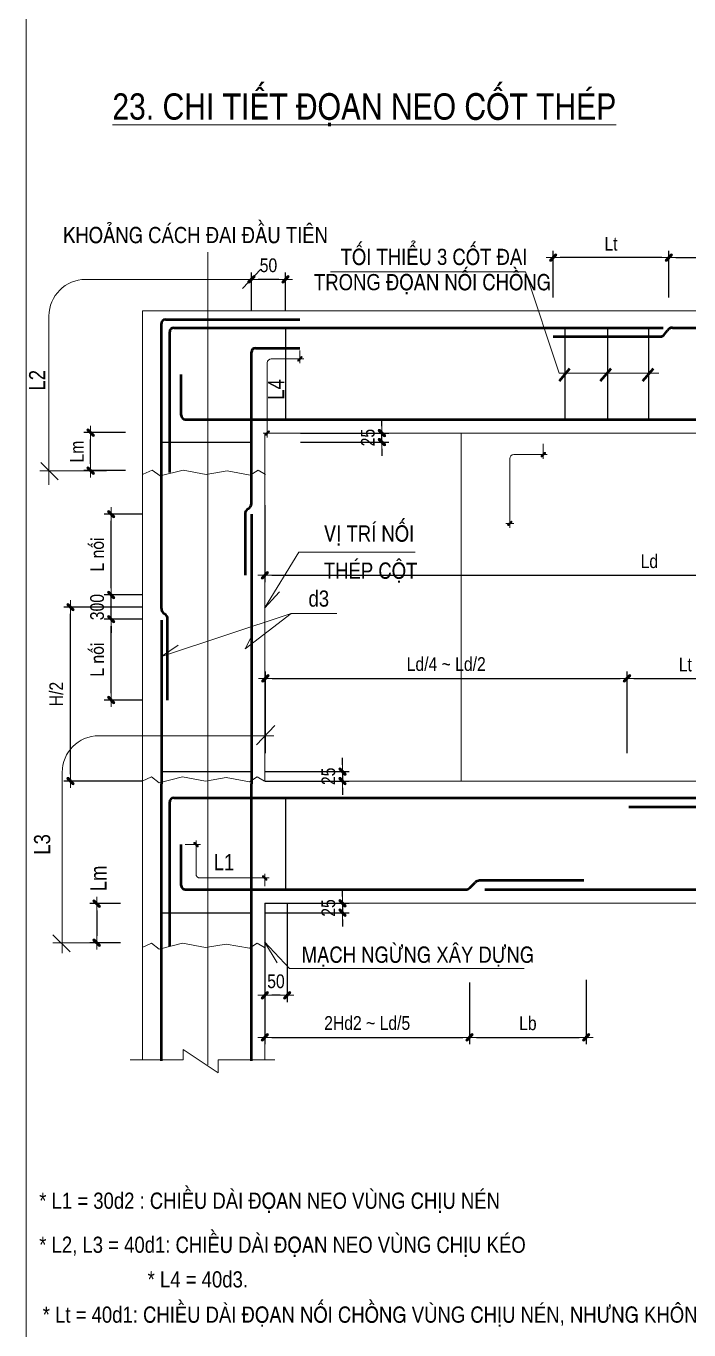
# Model space of a CAD drawing. Header units: millimetres. Extents: x -88960 to 836140, y 175458 to 320791.
# Drawn here: x 44578 to 54247, y 193404 to 212420 of the extents above; entities that cross this region are included whole.
import ezdxf
from ezdxf.enums import TextEntityAlignment as Align

# ---------------------------------------------------------------- set-up
doc = ezdxf.new("R2010")
doc.units = ezdxf.units.MM
doc.header["$LTSCALE"] = 1000
doc.linetypes.add('HIDDENX2', pattern=[0.75, 0.5, -0.25])
doc.layers.get('DEFPOINTS').update_dxf_attribs({"linetype": 'CONTINUOUS'})
for name, color, linetype, lineweight in [('CDAI', 6, 'CONTINUOUS', 25), ('CHUNHO', 1, 'CONTINUOUS', 13), ('CTHEP', 4, 'CONTINUOUS', 50), ('DBAO', 2, 'CONTINUOUS', 13), ('DGIONG', 4, 'CONTINUOUS', 13), ('DKHUAT', 252, 'HIDDENX2', 18), ('KTH', 154, 'CONTINUOUS', 15), ('STICK', 1, 'CONTINUOUS', 9), ('TEXT', 1, 'CONTINUOUS', 15)]:
    doc.layers.add(name, color=color, linetype=linetype, lineweight=lineweight)
doc.styles.add('Star-HelCon', font='VHELVCN_0.TTF')
doc.styles.add('TTP-HelCon', font='VHELVCN_0.TTF')
doc.dimstyles.new('Star-100', dxfattribs={"dimscale": 100, "dimtxt": 2, "dimasz": 1, "dimexe": 1, "dimexo": 0.0625, "dimgap": 0.09, "dimtad": 0, "dimtoh": 1, "dimdec": 4, "dimrnd": 1, "dimdsep": 46, "dimtxsty": 'Star-HelCon', "dimblk": 'Stick', "dimcen": 0.09, "dimdle": 1.5, "dimclrd": 256, "dimclre": 256, "dimclrt": 7, "dimadec": 0, "dimazin": 0, "dimtfac": 1, "dimtdec": 4, "dimtix": 1, "dimtmove": 0, "dimatfit": 3, "dimfxl": 0.18, "dimtvp": 1, "dimtolj": 1, "dimtzin": 0, "dimarcsym": 2})

# ---------------------------------------------------------------- blocks, each defined once
blk = doc.blocks.new('Stick')
at = {"layer": 'STICK'}
h = blk.add_hatch(color=256, dxfattribs=at)
edge = h.paths.add_edge_path()
edge.add_line((0.3, 0.5), (-0.5, -0.3))
edge.add_arc((-0.4, -0.4), 0.141, 135, 315)
edge.add_line((-0.3, -0.5), (0.5, 0.3))
edge.add_arc((0.4, 0.4), 0.141, 315, 495)
blk.add_line((1, 0), (-1, 0), dxfattribs=at)
blk.add_lwpolyline([(0.3, 0.5), (-0.5, -0.3, 1), (-0.3, -0.5), (0.5, 0.3, 1), (0.3, 0.5, 1)], format="xyb", dxfattribs=at)
blk = doc.blocks.new('*D617')
at = {"layer": 'DEFPOINTS', "color": 0, "transparency": 16777216}
for p in [(52267, 209043), (52267, 208454), (53954, 208454)]:
    blk.add_point(p, dxfattribs=at)
at = {"layer": 'KTH', "lineweight": -2, "transparency": 16777216}
for p, q in [((52267, 208461), (52267, 209143)), ((53854, 209043), (52367, 209043)), ((53954, 208461), (53954, 209143))]:
    blk.add_line(p, q, dxfattribs=at)
at = {"layer": 'KTH', "lineweight": -2, "transparency": 16777216, "xscale": 100, "yscale": 100, "zscale": 100, "rotation": 180}
blk.add_blockref('Stick', (52267, 209043), dxfattribs=at)
at = {"layer": 'KTH', "lineweight": -2, "transparency": 16777216, "xscale": 100, "yscale": 100, "zscale": 100}
blk.add_blockref('Stick', (53954, 209043), dxfattribs=at)
at = {"layer": 'KTH', "color": 7, "transparency": 16777216, "insert": (53111, 209243), "char_height": 200, "attachment_point": 5, "style": 'Star-HelCon'}
blk.add_mtext('\\A1;Lt', dxfattribs=at)
blk = doc.blocks.new('*D618')
at = {"layer": 'DEFPOINTS', "color": 0, "transparency": 16777216}
for p in [(59279, 209043), (53954, 208454), (59279, 208454)]:
    blk.add_point(p, dxfattribs=at)
at = {"layer": 'KTH', "lineweight": -2, "transparency": 16777216}
for p, q in [((53954, 208461), (53954, 209143)), ((54054, 209043), (59179, 209043)), ((59279, 208461), (59279, 209143))]:
    blk.add_line(p, q, dxfattribs=at)
at = {"layer": 'KTH', "lineweight": -2, "transparency": 16777216, "xscale": 100, "yscale": 100, "zscale": 100, "rotation": 180}
blk.add_blockref('Stick', (53954, 209043), dxfattribs=at)
at = {"layer": 'KTH', "lineweight": -2, "transparency": 16777216, "xscale": 100, "yscale": 100, "zscale": 100}
blk.add_blockref('Stick', (59279, 209043), dxfattribs=at)
at = {"layer": 'KTH', "color": 7, "transparency": 16777216, "insert": (56617, 209251), "char_height": 200, "attachment_point": 5, "style": 'Star-HelCon'}
blk.add_mtext('\\A1;Ld/4 ~ Ld/2', dxfattribs=at)
blk = doc.blocks.new('*D647')
at = {"layer": 'DEFPOINTS', "color": 0, "transparency": 16777216}
for p in [(51047, 198479), (52748, 198514), (52748, 197671)]:
    blk.add_point(p, dxfattribs=at)
at = {"layer": 'KTH', "lineweight": -2, "transparency": 16777216}
for p, q in [((51047, 198473), (51047, 197571)), ((52748, 198508), (52748, 197571)), ((51147, 197671), (52648, 197671))]:
    blk.add_line(p, q, dxfattribs=at)
at = {"layer": 'KTH', "lineweight": -2, "transparency": 16777216, "xscale": 100, "yscale": 100, "zscale": 100, "rotation": 180}
blk.add_blockref('Stick', (51047, 197671), dxfattribs=at)
at = {"layer": 'KTH', "lineweight": -2, "transparency": 16777216, "xscale": 100, "yscale": 100, "zscale": 100}
blk.add_blockref('Stick', (52748, 197671), dxfattribs=at)
at = {"layer": 'KTH', "color": 7, "transparency": 16777216, "insert": (51898, 197875), "char_height": 200, "attachment_point": 5, "style": 'Star-HelCon'}
blk.add_mtext('\\A1;Lb', dxfattribs=at)
blk = doc.blocks.new('*D648')
at = {"layer": 'DEFPOINTS', "color": 0, "transparency": 16777216}
for p in [(55046, 202907), (53344, 201809), (55046, 201809)]:
    blk.add_point(p, dxfattribs=at)
at = {"layer": 'KTH', "lineweight": -2, "transparency": 16777216}
for p, q in [((53344, 201815), (53344, 203007)), ((53444, 202907), (54946, 202907)), ((55046, 201815), (55046, 203007))]:
    blk.add_line(p, q, dxfattribs=at)
at = {"layer": 'KTH', "lineweight": -2, "transparency": 16777216, "xscale": 100, "yscale": 100, "zscale": 100, "rotation": 180}
blk.add_blockref('Stick', (53344, 202907), dxfattribs=at)
at = {"layer": 'KTH', "lineweight": -2, "transparency": 16777216, "xscale": 100, "yscale": 100, "zscale": 100}
blk.add_blockref('Stick', (55046, 202907), dxfattribs=at)
at = {"layer": 'KTH', "color": 7, "transparency": 16777216, "insert": (54195, 203107), "char_height": 200, "attachment_point": 5, "style": 'Star-HelCon'}
blk.add_mtext('\\A1;Lt', dxfattribs=at)
blk = doc.blocks.new('*D649')
at = {"layer": 'DEFPOINTS', "color": 0, "transparency": 16777216}
for p in [(47865, 208726), (47865, 208266), (48363, 208266)]:
    blk.add_point(p, dxfattribs=at)
at = {"layer": 'KTH', "lineweight": -2, "transparency": 16777216}
for p, q in [((47865, 208272), (47865, 208826)), ((48363, 208272), (48363, 208826)), ((48263, 208726), (47965, 208726))]:
    blk.add_line(p, q, dxfattribs=at)
at = {"layer": 'KTH', "lineweight": -2, "transparency": 16777216, "xscale": 100, "yscale": 100, "zscale": 100, "rotation": 180}
blk.add_blockref('Stick', (47865, 208726), dxfattribs=at)
at = {"layer": 'KTH', "lineweight": -2, "transparency": 16777216, "xscale": 100, "yscale": 100, "zscale": 100}
blk.add_blockref('Stick', (48363, 208726), dxfattribs=at)
at = {"layer": 'KTH', "color": 7, "transparency": 16777216, "insert": (48114, 208930), "char_height": 200, "attachment_point": 5, "style": 'Star-HelCon'}
blk.add_mtext('\\A1;50', dxfattribs=at)
blk = doc.blocks.new('*D650')
at = {"layer": 'DEFPOINTS', "color": 0, "transparency": 16777216}
for p in [(45520, 206490), (46036, 206490), (46036, 205936)]:
    blk.add_point(p, dxfattribs=at)
at = {"layer": 'KTH', "lineweight": -2, "transparency": 16777216}
for p, q in [((46030, 206490), (45420, 206490)), ((45520, 206036), (45520, 206390)), ((46030, 205936), (45420, 205936))]:
    blk.add_line(p, q, dxfattribs=at)
at = {"layer": 'KTH', "lineweight": -2, "transparency": 16777216, "xscale": 100, "yscale": 100, "zscale": 100}
for p, rotation in [((45520, 206490), 90), ((45520, 205936), 270)]:
    blk.add_blockref('Stick', p, dxfattribs=dict(at, rotation=rotation))
at = {"layer": 'KTH', "color": 7, "transparency": 16777216, "insert": (45320, 206213), "char_height": 200, "attachment_point": 5, "rotation": 90, "style": 'Star-HelCon'}
blk.add_mtext('\\A1;Lm', dxfattribs=at)
blk = doc.blocks.new('*D651')
at = {"layer": 'DEFPOINTS', "color": 0, "transparency": 16777216}
for p in [(48061, 199627), (48386, 199627), (48061, 198284)]:
    blk.add_point(p, dxfattribs=at)
at = {"layer": 'KTH', "lineweight": -2, "transparency": 16777216}
for p, q in [((48061, 199621), (48061, 198184)), ((48386, 199621), (48386, 198184)), ((48286, 198284), (48161, 198284))]:
    blk.add_line(p, q, dxfattribs=at)
at = {"layer": 'KTH', "lineweight": -2, "transparency": 16777216, "xscale": 100, "yscale": 100, "zscale": 100, "rotation": 180}
blk.add_blockref('Stick', (48061, 198284), dxfattribs=at)
at = {"layer": 'KTH', "lineweight": -2, "transparency": 16777216, "xscale": 100, "yscale": 100, "zscale": 100}
blk.add_blockref('Stick', (48386, 198284), dxfattribs=at)
at = {"layer": 'KTH', "color": 7, "transparency": 16777216, "insert": (48223, 198488), "char_height": 200, "attachment_point": 5, "style": 'Star-HelCon'}
blk.add_mtext('\\A1;50', dxfattribs=at)
blk = doc.blocks.new('*D652')
at = {"layer": 'DEFPOINTS', "color": 0, "transparency": 16777216}
for p in [(45960, 199621), (45608, 199051), (45960, 199051)]:
    blk.add_point(p, dxfattribs=at)
at = {"layer": 'KTH', "lineweight": -2, "transparency": 16777216}
for p, q in [((45954, 199621), (45508, 199621)), ((45608, 199521), (45608, 199151)), ((45954, 199051), (45508, 199051))]:
    blk.add_line(p, q, dxfattribs=at)
at = {"layer": 'KTH', "lineweight": -2, "transparency": 16777216, "xscale": 100, "yscale": 100, "zscale": 100}
for p, rotation in [((45608, 199621), 90), ((45608, 199051), 270)]:
    blk.add_blockref('Stick', p, dxfattribs=dict(at, rotation=rotation))
blk = doc.blocks.new('*D653')
at = {"layer": 'DEFPOINTS', "color": 0, "transparency": 16777216}
for p in [(48061, 198777), (51047, 198479), (51047, 197671)]:
    blk.add_point(p, dxfattribs=at)
at = {"layer": 'KTH', "lineweight": -2, "transparency": 16777216}
for p, q in [((48061, 198771), (48061, 197571)), ((51047, 198473), (51047, 197571)), ((48161, 197671), (50947, 197671))]:
    blk.add_line(p, q, dxfattribs=at)
at = {"layer": 'KTH', "lineweight": -2, "transparency": 16777216, "xscale": 100, "yscale": 100, "zscale": 100, "rotation": 180}
blk.add_blockref('Stick', (48061, 197671), dxfattribs=at)
at = {"layer": 'KTH', "lineweight": -2, "transparency": 16777216, "xscale": 100, "yscale": 100, "zscale": 100}
blk.add_blockref('Stick', (51047, 197671), dxfattribs=at)
at = {"layer": 'KTH', "color": 7, "transparency": 16777216, "insert": (49554, 197879), "char_height": 200, "attachment_point": 5, "style": 'Star-HelCon'}
blk.add_mtext('\\A1;2Hd2 ~ Ld/5', dxfattribs=at)
blk = doc.blocks.new('*D654')
at = {"layer": 'DEFPOINTS', "color": 0, "transparency": 16777216}
for p in [(53344, 202907), (48069, 201809), (53344, 201809)]:
    blk.add_point(p, dxfattribs=at)
at = {"layer": 'KTH', "lineweight": -2, "transparency": 16777216}
for p, q in [((48069, 201815), (48069, 203007)), ((48169, 202907), (53244, 202907)), ((53344, 201815), (53344, 203007))]:
    blk.add_line(p, q, dxfattribs=at)
at = {"layer": 'KTH', "lineweight": -2, "transparency": 16777216, "xscale": 100, "yscale": 100, "zscale": 100, "rotation": 180}
blk.add_blockref('Stick', (48069, 202907), dxfattribs=at)
at = {"layer": 'KTH', "lineweight": -2, "transparency": 16777216, "xscale": 100, "yscale": 100, "zscale": 100}
blk.add_blockref('Stick', (53344, 202907), dxfattribs=at)
at = {"layer": 'KTH', "color": 7, "transparency": 16777216, "insert": (50707, 203114), "char_height": 200, "attachment_point": 5, "style": 'Star-HelCon'}
blk.add_mtext('\\A1;Ld/4 ~ Ld/2', dxfattribs=at)
blk = doc.blocks.new('*D655')
at = {"layer": 'DEFPOINTS', "color": 0, "transparency": 16777216}
for p in [(48573, 206484), (48573, 206353), (49769, 206484)]:
    blk.add_point(p, dxfattribs=at)
at = {"layer": 'KTH', "lineweight": -2, "transparency": 16777216}
for p, q in [((49769, 206584), (49769, 206684)), ((48579, 206484), (49869, 206484)), ((48579, 206353), (49869, 206353)), ((49769, 206353), (49769, 206484)), ((49769, 206253), (49769, 206153))]:
    blk.add_line(p, q, dxfattribs=at)
at = {"layer": 'KTH', "lineweight": -2, "transparency": 16777216, "xscale": 100, "yscale": 100, "zscale": 100}
for p, rotation in [((49769, 206484), 270), ((49769, 206353), 90)]:
    blk.add_blockref('Stick', p, dxfattribs=dict(at, rotation=rotation))
at = {"layer": 'KTH', "color": 7, "transparency": 16777216, "insert": (49564, 206418), "char_height": 200, "attachment_point": 5, "rotation": 90, "style": 'Star-HelCon'}
blk.add_mtext('\\A1;25', dxfattribs=at)
blk = doc.blocks.new('*D656')
at = {"layer": 'DEFPOINTS', "color": 0, "transparency": 16777216}
for p in [(48061, 205438), (59279, 205438), (59279, 204410)]:
    blk.add_point(p, dxfattribs=at)
at = {"layer": 'KTH', "lineweight": -2, "transparency": 16777216}
for p, q in [((48061, 205432), (48061, 204310)), ((59279, 205432), (59279, 204310)), ((48161, 204410), (59179, 204410))]:
    blk.add_line(p, q, dxfattribs=at)
at = {"layer": 'KTH', "lineweight": -2, "transparency": 16777216, "xscale": 100, "yscale": 100, "zscale": 100, "rotation": 180}
blk.add_blockref('Stick', (48061, 204410), dxfattribs=at)
at = {"layer": 'KTH', "lineweight": -2, "transparency": 16777216, "xscale": 100, "yscale": 100, "zscale": 100}
blk.add_blockref('Stick', (59279, 204410), dxfattribs=at)
at = {"layer": 'KTH', "color": 7, "transparency": 16777216, "insert": (53670, 204614), "char_height": 200, "attachment_point": 5, "style": 'Star-HelCon'}
blk.add_mtext('\\A1;Ld', dxfattribs=at)
blk = doc.blocks.new('*D657')
at = {"layer": 'DEFPOINTS', "color": 0, "transparency": 16777216}
for p in [(48061, 201547), (48061, 201409), (49193, 201409)]:
    blk.add_point(p, dxfattribs=at)
at = {"layer": 'KTH', "lineweight": -2, "transparency": 16777216}
for p, q in [((49193, 201647), (49193, 201747)), ((48067, 201547), (49293, 201547)), ((48067, 201409), (49293, 201409)), ((49193, 201547), (49193, 201409)), ((49193, 201309), (49193, 201209))]:
    blk.add_line(p, q, dxfattribs=at)
at = {"layer": 'KTH', "lineweight": -2, "transparency": 16777216, "xscale": 100, "yscale": 100, "zscale": 100}
for p, rotation in [((49193, 201547), 270), ((49193, 201409), 90)]:
    blk.add_blockref('Stick', p, dxfattribs=dict(at, rotation=rotation))
at = {"layer": 'KTH', "color": 7, "transparency": 16777216, "insert": (48988, 201478), "char_height": 200, "attachment_point": 5, "rotation": 90, "style": 'Star-HelCon'}
blk.add_mtext('\\A1;25', dxfattribs=at)
blk = doc.blocks.new('*D658')
at = {"layer": 'DEFPOINTS', "color": 0, "transparency": 16777216}
for p in [(48061, 199627), (48061, 199489), (49193, 199489)]:
    blk.add_point(p, dxfattribs=at)
at = {"layer": 'KTH', "lineweight": -2, "transparency": 16777216}
for p, q in [((49193, 199727), (49193, 199827)), ((48067, 199627), (49293, 199627)), ((48067, 199489), (49293, 199489)), ((49193, 199627), (49193, 199489)), ((49193, 199389), (49193, 199289))]:
    blk.add_line(p, q, dxfattribs=at)
at = {"layer": 'KTH', "lineweight": -2, "transparency": 16777216, "xscale": 100, "yscale": 100, "zscale": 100}
for p, rotation in [((49193, 199627), 270), ((49193, 199489), 90)]:
    blk.add_blockref('Stick', p, dxfattribs=dict(at, rotation=rotation))
at = {"layer": 'KTH', "color": 7, "transparency": 16777216, "insert": (48988, 199558), "char_height": 200, "attachment_point": 5, "rotation": 90, "style": 'Star-HelCon'}
blk.add_mtext('\\A1;25', dxfattribs=at)
blk = doc.blocks.new('*D932')
at = {"layer": 'DEFPOINTS', "color": 0, "transparency": 16777216}
for p in [(45819, 203770), (46279, 203770), (46279, 202591)]:
    blk.add_point(p, dxfattribs=at)
at = {"layer": 'KTH', "lineweight": -2, "transparency": 16777216}
for p, q in [((46272, 203770), (45719, 203770)), ((45819, 202691), (45819, 203670)), ((46272, 202591), (45719, 202591))]:
    blk.add_line(p, q, dxfattribs=at)
at = {"layer": 'KTH', "lineweight": -2, "transparency": 16777216, "xscale": 100, "yscale": 100, "zscale": 100}
for p, rotation in [((45819, 203770), 90), ((45819, 202591), 270)]:
    blk.add_blockref('Stick', p, dxfattribs=dict(at, rotation=rotation))
at = {"layer": 'KTH', "color": 7, "transparency": 16777216, "insert": (45615, 203180), "char_height": 200, "attachment_point": 5, "rotation": 90, "style": 'Star-HelCon'}
blk.add_mtext('\\A1;L noái', dxfattribs=at)
blk = doc.blocks.new('*D933')
at = {"layer": 'DEFPOINTS', "color": 0, "transparency": 16777216}
for p in [(45819, 204123), (46279, 204123), (46279, 203770)]:
    blk.add_point(p, dxfattribs=at)
at = {"layer": 'KTH', "lineweight": -2, "transparency": 16777216}
for p, q in [((45819, 204223), (45819, 204323)), ((46272, 204123), (45719, 204123)), ((45819, 203770), (45819, 204123)), ((46272, 203770), (45719, 203770)), ((45819, 203670), (45819, 203570))]:
    blk.add_line(p, q, dxfattribs=at)
at = {"layer": 'KTH', "lineweight": -2, "transparency": 16777216, "xscale": 100, "yscale": 100, "zscale": 100}
for p, rotation in [((45819, 204123), 270), ((45819, 203770), 90)]:
    blk.add_blockref('Stick', p, dxfattribs=dict(at, rotation=rotation))
at = {"layer": 'KTH', "color": 7, "transparency": 16777216, "insert": (45615, 203946), "char_height": 200, "attachment_point": 5, "rotation": 90, "style": 'Star-HelCon'}
blk.add_mtext('\\A1;300', dxfattribs=at)
blk = doc.blocks.new('*D934')
at = {"layer": 'DEFPOINTS', "color": 0, "transparency": 16777216}
for p in [(45819, 205302), (46279, 205302), (46279, 204123)]:
    blk.add_point(p, dxfattribs=at)
at = {"layer": 'KTH', "lineweight": -2, "transparency": 16777216}
for p, q in [((46272, 205302), (45719, 205302)), ((45819, 204223), (45819, 205202)), ((46272, 204123), (45719, 204123))]:
    blk.add_line(p, q, dxfattribs=at)
at = {"layer": 'KTH', "lineweight": -2, "transparency": 16777216, "xscale": 100, "yscale": 100, "zscale": 100}
for p, rotation in [((45819, 205302), 90), ((45819, 204123), 270)]:
    blk.add_blockref('Stick', p, dxfattribs=dict(at, rotation=rotation))
at = {"layer": 'KTH', "color": 7, "transparency": 16777216, "insert": (45615, 204713), "char_height": 200, "attachment_point": 5, "rotation": 90, "style": 'Star-HelCon'}
blk.add_mtext('\\A1;L noái', dxfattribs=at)
blk = doc.blocks.new('*D935')
at = {"layer": 'DEFPOINTS', "color": 0, "transparency": 16777216}
for p in [(45227, 203946), (46279, 203946), (46279, 201409)]:
    blk.add_point(p, dxfattribs=at)
at = {"layer": 'KTH', "lineweight": -2, "transparency": 16777216}
for p, q in [((46272, 203946), (45127, 203946)), ((45227, 201509), (45227, 203846)), ((46272, 201409), (45127, 201409))]:
    blk.add_line(p, q, dxfattribs=at)
at = {"layer": 'KTH', "lineweight": -2, "transparency": 16777216, "xscale": 100, "yscale": 100, "zscale": 100}
for p, rotation in [((45227, 203946), 90), ((45227, 201409), 270)]:
    blk.add_blockref('Stick', p, dxfattribs=dict(at, rotation=rotation))
at = {"layer": 'KTH', "color": 7, "transparency": 16777216, "insert": (45020, 202678), "char_height": 200, "attachment_point": 5, "rotation": 90, "style": 'Star-HelCon'}
blk.add_mtext('\\A1;H/2', dxfattribs=at)

msp = doc.modelspace()

# ---------------------------------------------------------------- linework, layer by layer
at = {"layer": 'CDAI', "ltscale": 5}
for p, q in [((48362.53958, 208020.78162), (48362.53958, 206684.24922)), ((52439.36928, 208023.48968), (52439.36928, 206688.27515)), ((53058.86941, 208023.48968), (53058.86941, 206688.27515)), ((53655.56965, 208023.48968), (53655.56965, 206688.27515)), ((46555.7162, 206352.77011), (47859.11422, 206352.77011)), ((46555.7162, 201546.9986), (47859.11422, 201546.9986)), ((48362.53958, 201163.50815), (48362.53958, 199826.97575)), ((46555.7162, 199487.04121), (47859.11422, 199487.04121))]:
    msp.add_line(p, q, dxfattribs=at)
at = {"layer": 'CTHEP'}
for p, q in [((46551.32241, 203925.40834), (46551.229, 208079.82767)), ((46610.159, 208138.75767), (48572.87541, 208138.75767)), ((46672.64514, 205906.89061), (46672.64514, 207961.85162)), ((46731.57514, 208020.78162), (53870.59805, 208020.78162)), ((52266.75917, 207890.52443), (53823.59396, 207890.52443)), ((53897.1362, 207929.32018), (53933.16205, 207981.98587)), ((54006.70429, 208020.78162), (63283.24626, 208020.78162)), ((47864.61433, 205457.55939), (47864.61433, 207663.82829)), ((47923.54433, 207722.75829), (48572.87541, 207722.75829)), ((46842.08565, 206743.17922), (46842.08565, 207339.97796)), ((52357.04527, 207246.97197), (52511.33375, 207425.50231)), ((52957.95842, 207246.97197), (53112.24691, 207425.50231)), ((53575.11218, 207246.97197), (53729.40067, 207425.50231)), ((46901.01565, 206684.24922), (56365.45853, 206684.24922)), ((47773.03997, 205301.82876), (47773.03997, 204409.84673)), ((47864.61433, 205301.82876), (47864.61433, 201367.58054)), ((46551.229, 203754.47051), (46551.229, 201367.52861)), ((46642.89677, 202591.10665), (46642.89677, 203769.6777)), ((46551.229, 197327.80048), (46551.229, 201367.52861)), ((47864.61433, 197327.80048), (47864.61433, 201367.58054)), ((46672.64514, 199002.68107), (46672.64514, 201104.57815)), ((46731.57514, 201163.50815), (54816.08502, 201163.50815)), ((53369.73209, 201033.80297), (54889.65956, 201033.80297)), ((46842.08565, 199885.90575), (46842.08565, 200483.25637)), ((51052.38181, 199853.07317), (51130.99605, 199931.68741)), ((52713.92826, 199957.78482), (51194.00079, 199957.78482)), ((46901.01565, 199826.97575), (50989.37707, 199826.97575)), ((51269.41774, 199826.97575), (63194.57746, 199826.97575))]:
    msp.add_line(p, q, dxfattribs=at)
for centre, radius, start, end in [((46610.159, 208079.82767), 58.93, 90, 180), ((46731.57514, 207961.85162), 58.93, 90, 180), ((53823.59396, 207979.62659), 89.10216, 270, 325.626001923), ((54006.70429, 207931.67946), 89.10216, 90, 145.626001923), ((47923.54433, 207663.82829), 58.93, 90, 180), ((46901.01565, 206743.17922), 58.93, 180, 270), ((47862.14213, 205301.82876), 89.10216, 119.086345839, 180), ((47775.51217, 205457.55939), 89.10216, 299.086345839, 0), ((46640.42457, 203925.40834), 89.10216, 180, 240.913654161), ((46553.79461, 203769.6777), 89.10216, 0, 60.913654161), ((46731.57514, 201104.57815), 58.93, 90, 180), ((46901.01565, 199885.90575), 58.93, 180, 270), ((50989.37707, 199916.07791), 89.10216, 270, 314.999999264), ((51194.00079, 199868.68266), 89.10216, 90, 134.999999264)]:
    msp.add_arc(centre, radius, start, end, dxfattribs=at)
at = {"layer": 'DBAO'}
for p, q in [((44577.96931, 177157.92235), (44577.96931, 233109.93617)), ((46278.67537, 208266.12604), (46278.67537, 197341.19802)), ((46278.67537, 208266.12604), (63283.24626, 208266.12604)), ((48060.71857, 206484.08284), (48060.71857, 203778.75647)), ((48060.71857, 206484.08284), (59278.5694, 206484.08284)), ((48060.71857, 203778.75647), (48060.71857, 201408.85257)), ((48060.71857, 201408.85257), (59278.5694, 201408.85257)), ((48060.71857, 199626.80937), (48060.71857, 197341.19802)), ((48060.71857, 199626.80937), (59278.5694, 199626.80937))]:
    msp.add_line(p, q, dxfattribs=at)
at = {"layer": 'DGIONG'}
for p, q in [((49021.0474, 208837.7716), (51863.098, 208837.7716)), ((51863.098, 208837.7716), (52353.72129, 207355.88248)), ((52353.72129, 207355.88248), (53809.73593, 207355.88248)), ((48556.945, 204749.4179), (48056.22161, 203932.63835)), ((50253.24991, 204749.4179), (48556.945, 204749.4179)), ((48056.22161, 203932.63835), (48274.85357, 204166.73033)), ((48443.50657, 203853.81006), (46551.229, 203223.47245)), ((48443.50657, 203853.81006), (47773.03997, 203336.20001)), ((49108.74009, 203853.81006), (48443.50657, 203853.81006)), ((47773.03997, 203336.20001), (47853.0071, 203488.17611)), ((46551.229, 203223.47245), (46797.05368, 203388.45785)), ((48054.32335, 199063.54945), (48241.81224, 198756.95474)), ((48418.94946, 198673.86276), (48054.32335, 199063.54945)), ((51842.45734, 198673.86276), (48418.94946, 198673.86276))]:
    msp.add_line(p, q, dxfattribs=at)
for points in [[(46285.47412, 205884.03625), (46418.44774, 205944.19924), (46534.05177, 205860.17978), (46870.35427, 205944.19924), (47206.65695, 205881.18455), (47511.431, 205933.69673), (47847.73368, 205870.68217), (47963.33772, 205944.19924), (48068.43215, 205881.18455)], [(46272.69222, 201408.85257), (46405.66583, 201469.01556), (46521.26987, 201384.9961), (46857.57237, 201469.01556), (47193.87505, 201406.00087), (47498.6491, 201458.51305), (47834.95178, 201395.49849), (47950.55582, 201469.01556), (48055.65025, 201406.00087)], [(46272.69222, 198982.79109), (46405.66583, 199042.95409), (46521.26987, 198958.93463), (46857.57237, 199042.95409), (47193.87505, 198979.9394), (47498.6491, 199032.45158), (47834.95178, 198969.43701), (47950.55582, 199042.95409), (48055.65025, 198979.9394)], [(46094.6834, 197341.19802), (46867.72057, 197341.19802), (46867.72057, 197496.36388), (47380.27658, 197154.97835), (47380.27658, 197341.19802), (48207.65163, 197341.19802)]]:
    msp.add_lwpolyline(points, dxfattribs=at)
at = {"layer": 'DKHUAT', "ltscale": 1000}
msp.add_line((47227.48881, 197268.17101), (47227.48881, 209121.5363), dxfattribs=at)
at = {"layer": 'KTH'}
for p, q in [((47735.65425, 208591.55891), (48004.16198, 208876.65778)), ((47999.75549, 208725.7232), (45446.52874, 208725.7232)), ((44911.91578, 208191.11024), (44911.91578, 205731.1917)), ((48572.87541, 207502.7955), (48572.87541, 207686.19445)), ((48096.62595, 207507.87821), (48096.62595, 206484.08284)), ((48155.55595, 207566.80821), (48615.2292, 207566.80821)), ((48513.94541, 207566.80821), (48455.01541, 207566.80821)), ((48096.62595, 206420.07013), (48096.62595, 206718.92522)), ((48576.55854, 206484.08284), (49827.599, 206484.08284)), ((50926.44373, 201408.85257), (50926.44373, 206484.08284)), ((52122.13343, 206106.79679), (52122.13343, 206326.75958)), ((51693.02796, 206170.8095), (52164.48721, 206170.8095)), ((52063.20343, 206170.8095), (52004.27343, 206170.8095)), ((45045.29905, 205801.0932), (44793.5731, 206052.6511)), ((51634.09796, 206111.8795), (51634.09796, 205166.97644)), ((45751.00273, 205935.25736), (44777.662, 205935.25736)), ((45715.83173, 205935.25736), (44813.94356, 205935.25736)), ((51634.09796, 205102.96373), (51634.09796, 205322.92652)), ((47940.32941, 201935.57447), (48208.83715, 202220.67334)), ((48192.05536, 202069.73876), (45638.82861, 202069.73876)), ((45104.21565, 201535.1258), (45104.21565, 198900.11028)), ((47120.89822, 200483.25637), (46900.93543, 200483.25637)), ((47056.8855, 200054.1509), (47056.8855, 200525.61015)), ((47056.8855, 200424.32637), (47056.8855, 200365.39637)), ((47115.8155, 199995.2209), (48060.71857, 199995.2209)), ((48124.73128, 199995.2209), (47904.76849, 199995.2209)), ((48060.71857, 199936.2909), (48060.71857, 199877.3609)), ((45221.68781, 198916.8807), (44969.96187, 199168.4386)), ((45943.3026, 199051.04486), (44969.96187, 199051.04486))]:
    msp.add_line(p, q, dxfattribs=at)
for centre, radius, start, end in [((45446.52874, 208191.11024), 534.61296, 90, 180), ((48155.55595, 207507.87821), 58.93, 90, 180), ((51693.02796, 206111.8795), 58.93, 90, 180), ((45638.82861, 201535.1258), 534.61296, 90, 180), ((47115.8155, 200054.1509), 58.93, 180, 270)]:
    msp.add_arc(centre, radius, start, end, dxfattribs=at)

# ---------------------------------------------------------------- block references
at = {"layer": 'KTH', "xscale": 58.93000000000001, "yscale": 58.93000000000001, "zscale": 58.93000000000001}
for p in [(48572.87541, 207566.80821), (48096.62595, 206484.08284), (52122.13343, 206170.8095), (51634.09796, 205166.97644)]:
    msp.add_blockref('Stick', p, dxfattribs=at)
at = {"layer": 'KTH', "xscale": 58.93000000000001, "yscale": 58.93000000000001, "zscale": 58.93000000000001, "rotation": 90}
for p in [(47056.8855, 200483.25637), (48060.71857, 199995.2209)]:
    msp.add_blockref('Stick', p, dxfattribs=at)

# ---------------------------------------------------------------- texts
at = {"layer": 'CHUNHO', "style": 'Star-HelCon'}
for s, p in [('KHOAÛNG CAÙCH ÑAI ÑAÀU TIEÂN', (45117.92721, 209254.46417)), ('TOÁI THIEÅU 3 COÁT ÑAI', (49166.45631, 208936.22658)), (' TRONG ÑOÏAN NOÁI CHOÀNG', (48702.67381, 208567.56023)), ('VÒ TRÍ NOÁI', (48922.25789, 204901.52149)), ('THEÙP COÄT', (48922.25789, 204360.00557)), ('MAÏCH NGÖØNG XAÂY DÖÏNG', (48599.17583, 198759.39293))]:
    msp.add_text(s, height=235.72, dxfattribs=at).set_placement(p)
at = {"layer": 'KTH', "color": 1, "char_height": 235.72, "attachment_point": 5, "rotation": 90, "style": 'Star-HelCon'}
for s, insert in [('\\A1;L2', (44739.39711, 207254.20054)), ('\\A1;L4', (48226.76555, 207119.52591))]:
    msp.add_mtext(s, dxfattribs=dict(at, insert=insert))
at = {"layer": 'KTH', "color": 1, "insert": (47464.60088, 200225.9511), "char_height": 235.72, "attachment_point": 5, "style": 'Star-HelCon'}
msp.add_mtext('\\A1;L1', dxfattribs=at)
at = {"layer": 'TEXT', "color": 2, "style": 'TTP-HelCon'}
msp.add_text('%%U23. CHI TIEÁT ÑOÏAN NEO COÁT THEÙP', height=383.045, dxfattribs=at).set_placement((49512.36638, 211055.24659), align=Align.CENTER)
at = {"layer": 'TEXT', "style": 'TTP-HelCon'}
for s, p in [('d3', (48697.88979, 203952.6372)), ('* L1 = 30d2 : CHIEÀU DAØI ÑOÏAN NEO VUØNG CHÒU NEÙN', (44769.50639, 195170.8695)), ('* L2, L3 = 40d1: CHIEÀU DAØI ÑOÏAN NEO VUØNG CHÒU KEÙO', (44769.50639, 194528.66858)), ('* L4 = 40d3. ', (46351.01816, 194023.57269)), ('* Lt = 40d1: CHIEÀU DAØI ÑOÏAN NOÁI CHOÀNG VUØNG CHÒU NEÙN, NHÖNG KHOÂNG NHOÛ HÔN 200mm', (44820.68673, 193509.7281))]:
    msp.add_text(s, height=235.72, dxfattribs=at).set_placement(p)
for s, p in [('L3', (44929.53008, 200634.7451)), ('Lm', (45751.83524, 200175.96643))]:
    msp.add_text(s, height=235.72, rotation=90, dxfattribs=at).set_placement(p, align=Align.RIGHT)

# ---------------------------------------------------------------- dimensions: what is measured, and where the dimension line sits
at = {"layer": 'KTH'}
for base, p1, p2, text, picture, middle in [((59279.40897, 209043.49191), (53954.3425, 208454.38436), (59279.40897, 208454.38436), 'Ld/4 ~ Ld/2', '*D618', (56616.87574, 209250.95857)), ((52266.75917, 209043.49191), (53954.3425, 208454.38436), (52266.75917, 208454.38436), 'Lt', '*D617', (53110.55083, 209243.49191)), ((47864.61433, 208725.7232), (48362.53958, 208266.12604), (47864.61433, 208266.12604), '50', '*D649', (48113.57696, 208929.98986)), ((59278.5694, 204409.84673), (48060.71857, 205438.47836), (59278.5694, 205438.47836), 'Ld', '*D656', (53669.64398, 204614.11339)), ((53344.09904, 202906.89577), (48069.44592, 201808.76885), (53344.09904, 201808.76885), 'Ld/4 ~ Ld/2', '*D654', (50706.77248, 203114.36244)), ((55045.5618, 202906.89577), (53344.09904, 201808.76885), (55045.5618, 201808.76885), 'Lt', '*D648', (54194.83042, 203106.89577)), ((48060.71857, 198284.158), (48385.93961, 199626.80937), (48060.71857, 199626.80937), '50', '*D651', (48223.32909, 198488.42467)), ((51047.00561, 197671.13509), (48060.71857, 198777.27937), (51047.00561, 198478.96481), '2Hd2 ~ Ld/5', '*D653', (49553.86209, 197878.60176)), ((52748.46819, 197671.13509), (51047.00561, 198478.96481), (52748.46819, 198514.38835), 'Lb', '*D647', (51897.7369, 197875.40176))]:
    dim = msp.add_linear_dim(base=base, p1=p1, p2=p2, text=text, dimstyle='Star-100', dxfattribs=at)
    dim.commit()
    dim.dimension.update_dxf_attribs({"geometry": picture, "text_midpoint": middle})
for base, p1, p2, text, picture, middle in [((45520.12055, 206490.47771), (46036.33424, 205936.39659), (46036.33424, 206490.47771), 'Lm', '*D650', (45320.12055, 206213.43715)), ((49768.669, 206484.08284), (48572.87541, 206352.77011), (48572.87541, 206484.08284), '25', '*D655', (49564.40233, 206418.42648)), ((49192.75462, 201408.85257), (48060.71857, 201546.9986), (48060.71857, 201408.85257), '25', '*D657', (48988.48796, 201477.92559)), ((45607.66789, 199051.04486), (45960.08438, 199621.24262), (45960.08438, 199051.04486), ' ', '*D652', (45607.66789, 199336.14374)), ((49192.75462, 199488.66333), (48060.71857, 199626.80937), (48060.71857, 199488.66333), '25', '*D658', (48988.48796, 199557.73635))]:
    dim = msp.add_linear_dim(base=base, p1=p1, p2=p2, angle=90, text=text, dimstyle='Star-100', dxfattribs=at)
    dim.commit()
    dim.dimension.update_dxf_attribs({"geometry": picture, "text_midpoint": middle})
for base, p1, p2, text, override, picture, middle in [((45819.27528, 205301.82876), (46278.67537, 204123.2577), (46278.67537, 205301.82876), 'L noái', {"dimtmove": 1, "dimfxl": 0.18, "dimarcsym": 2}, '*D934', (45615.00861, 204712.54323)), ((45819.27528, 204123.2577), (46278.67537, 203769.6777), (46278.67537, 204123.2577), '300', {"dimtmove": 1, "dimfxl": 0.18, "dimarcsym": 2}, '*D933', (45615.00861, 203946.4677)), ((45227.02878, 203946.4677), (46278.67537, 201408.85257), (46278.67537, 203946.4677), 'H/2', {"dimfxl": 0.18, "dimarcsym": 2}, '*D935', (45019.56211, 202677.66014)), ((45819.27528, 203769.6777), (46278.67537, 202591.10665), (46278.67537, 203769.6777), 'L noái', {"dimfxl": 0.18, "dimarcsym": 2}, '*D932', (45615.00861, 203180.39218))]:
    dim = msp.add_linear_dim(base=base, p1=p1, p2=p2, angle=90, text=text, dimstyle='Star-100', override=override, dxfattribs=at)
    dim.commit()
    dim.dimension.update_dxf_attribs({"geometry": picture, "text_midpoint": middle})

doc.saveas('drawing.dxf')
